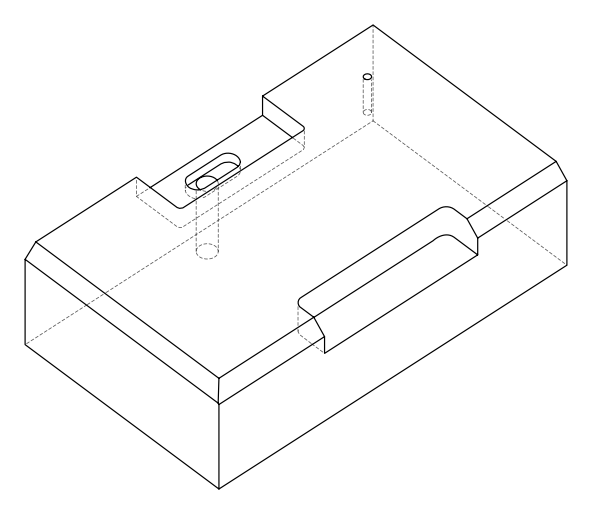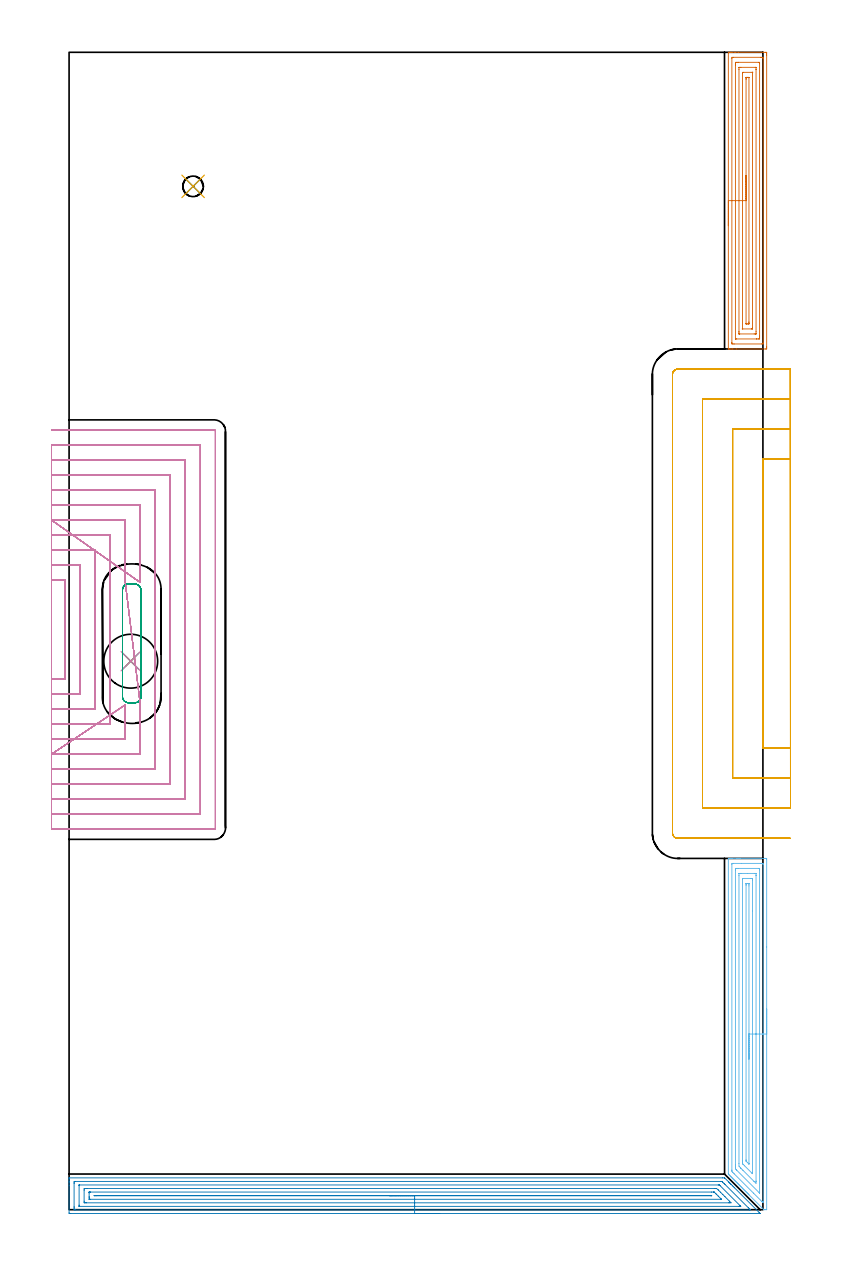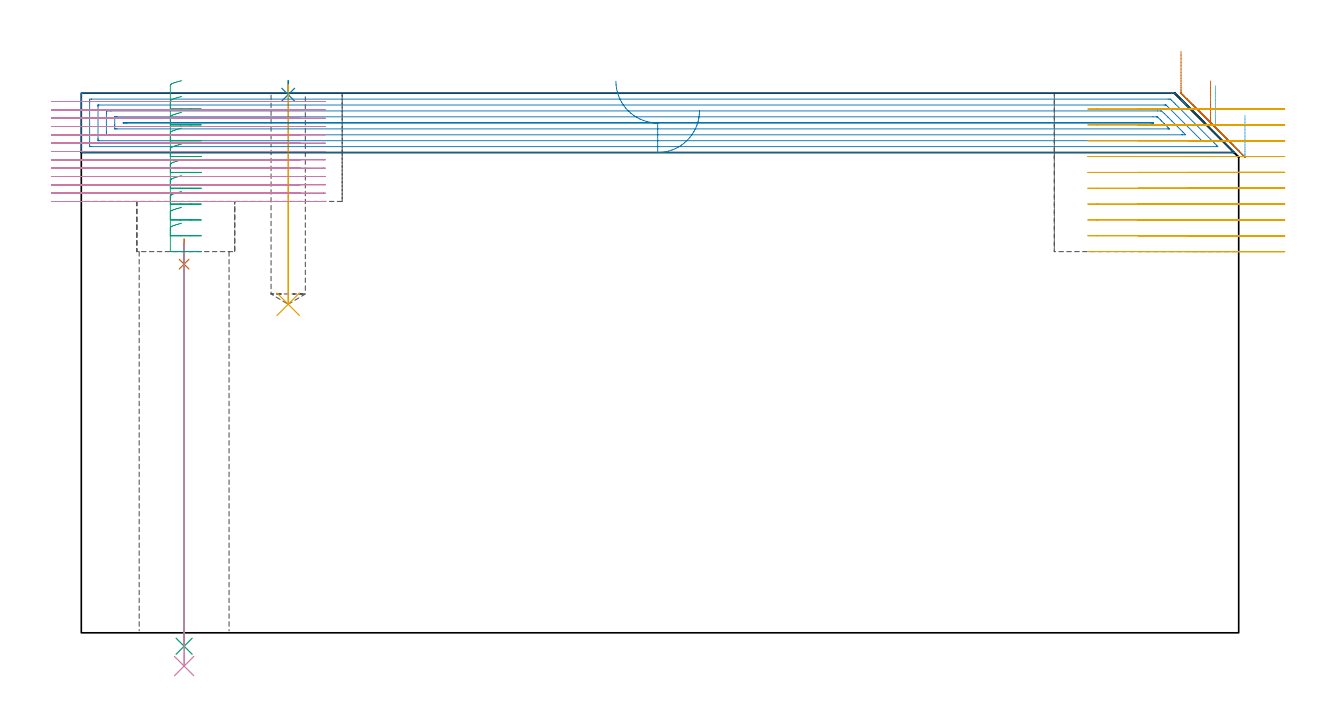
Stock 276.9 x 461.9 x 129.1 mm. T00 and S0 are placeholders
(PLAN: 11 operations, 7 tool changes, 163.9 min)
(1 SPOT_DRILL | STEP1HOLE | NXT0321_9005460120000 | 0.06 min | 4448 mm3)
(2 SPOT_DRILL_1 | STEP1POCKET | NXT0321_9005460120000 | 0.03 min | 1 mm3)
(3 DRILL_THROUGH_HOLE_INTO_CENTER | STEP1HOLE | NXT0301_065 | 0.39 min | 6155 mm3)
(4 DRILL_TO_ENLARGE_THROUGH_HOLE | STEP1HOLE | UGT0301_052 | 0.41 min | 36192 mm3)
(5 DRILL_BLIND_HOLE_INTO_CENTER | STEP1POCKET | UGT0301_199 | 0.21 min | 2558 mm3)
(6 AREA_MILL | FG_CHAMFER_SURFACE | UGT0205_001 | 6.66 min | 17252 mm3)
(7 AREA_MILL_1 | FG_CHAMFER_SURFACE_1 | UGT0205_001 | 5.93 min | 14709 mm3)
(8 AREA_MILL_2 | FG_CHAMFER_SURFACE_2 | UGT0205_001 | 13.07 min | 26848 mm3)
(9 MILL_RECTANGULAR_POCKET | POCKET_RECTANGULAR_STRAIGHT | NXT0201_012 | Follow Part, ap 4, ae 75% | 3.2 min | 38916 mm3)
(10 MILL_SLOT | SLOT_PARTIAL_RECTANGULAR | NXT0201_009 | Follow Part, ap 2, ae 75% | 98.43 min | 234392 mm3)
(11 MILL_SLOT_1 | SLOT_PARTIAL_RECTANGULAR_1 | NXT0201_012 | Follow Part, ap 4, ae 75% | 35.5 min | 336457 mm3)
(TOOL NXT0321_9005460120000 | NC Spot Drill, 142deg, 12mm, Carbide, Uncoated | D12 PA142 FL30 Z2)
(TOOL NXT0301_065 | Carbide Drill 9.4mm [860.1-0940-075A1-MM 2214] | D9.4 PA140 FL98 Z2)
(TOOL UGT0301_052 | Twist Drill 21.5 mm | D21.5 PA118 FL150 Z2)
(TOOL UGT0301_199 | Twist Drill 8.2 mm | D8.2 PA118 FL72 Z2)
(TOOL UGT0205_001 | Chamfer Mill 20 x 3 x 45 deg. | D20 FL50 Z2)
(TOOL NXT0201_012 | ENDMILL 16mm [2P460-1600-NA 1630] | D16 FL38 Z6)
(TOOL NXT0201_009 | ENDMILL 8mm [2P460-0800-NA 1630] | D8 FL26 Z6)
(OP 1 SPOT_DRILL)
G17 G21 G94 G90
T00 M6
G54
G17 G0 G90 X24.6 Y218.9 S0 M3
G43 Z139.1 H0
G94 G81 G98 Z88.2 F250. R94.2
G80
M5
M2
(OP 2 SPOT_DRILL_1)
G17 G21 G94 G90
T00 M6
G54
G17 G0 G90 X49.5 Y408.4 S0 M3
G43 Z139.1 H0
G94 G81 G98 Z128.747 F250. R132.1
G80
M5
M2
(OP 3 DRILL_THROUGH_HOLE_INTO_CENTER)
G17 G21 G94 G90
T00 M6
G54
G17 G0 G90 X24.6 Y218.9 S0 M3
G43 Z139.1 H1
G94 G73 G98 Z-3.211 F250. Q8.583 R93.2
G80
M5
M2
(OP 4 DRILL_TO_ENLARGE_THROUGH_HOLE)
G17 G21 G94 G90
T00 M6
G54
G17 G0 G90 X24.6 Y218.9 S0 M3
G43 Z139.1 H0
G94 G73 G98 Z-7.959 F250. Q19.832 R93.2
G80
M5
M2
(OP 5 DRILL_BLIND_HOLE_INTO_CENTER)
G17 G21 G94 G90
T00 M6
G54
G17 G0 G90 X49.5 Y408.4 S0 M3
G43 Z139.1 H0
G94 G81 G98 Z78.6 F250. R131.1
G80
M5
M2
(OP 6 AREA_MILL)
G17 G21 G94 G90
T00 M6
G54
G17 G0 G90 X278.4 Y80.1 S1061 M3
G43 Z139.1 H0
Z123.8
G94 G1 Y80.062 Z122.928 F250.
Y79.948 Z122.063
Y79.759 Z121.212
Y79.497 Z120.38
Y79.163 Z119.574
Y78.76 Z118.8
Y78.291 Z118.064
Y77.76 Z117.372
Y77.171 Z116.729
Y76.528 Z116.14
Y75.836 Z115.608
Y75.1 Z115.14
Y74.326 Z114.737
Y73.52 Z114.403
Y72.688 Z114.141
Y71.836 Z113.952
Y70.972 Z113.838
Y70.1 Z113.8
Y0.142
X278.396 Y0.055 Z113.803
X278.392 Y0.01 Z113.805
X278.177 Y0. Z114.022
X277.614 Z114.585
X277.307 Y0.001 Z114.89
X277.296 Y0.004 Z114.901
X271.364 Y5.935 Z120.834
X271.194 Y6.103 Z121.
X271.025 Y6.274 Z121.173
X270.919 Y6.38 Z121.279
X270.75 Y6.547 Z121.445
X270.583 Y6.716 Z121.615
X270.473 Y6.826 Z121.725
X270.306 Y6.991 Z121.889
X270.14 Y7.159 Z122.058
X270.027 Y7.272 Z122.17
X269.862 Y7.436 Z122.333
X269.698 Y7.601 Z122.5
X269.582 Y7.717 Z122.616
X269.418 Y7.88 Z122.777
X269.255 Y8.044 Z122.943
X269.136 Y8.163 Z123.062
X268.974 Y8.324 Z123.221
X268.812 Y8.486 Z123.385
X268.691 Y8.608 Z123.507
X268.53 Y8.768 Z123.665
X268.37 Y8.929 Z123.828
X268.245 Y9.054 Z123.953
X268.086 Y9.212 Z124.109
X267.927 Y9.372 Z124.27
X267.799 Y9.5 Z124.398
X267.642 Y9.656 Z124.554
X267.485 Y9.814 Z124.713
X267.354 Y9.945 Z124.844
X267.197 Y10.1 Z124.998
X267.042 Y10.257 Z125.155
X266.908 Y10.391 Z125.29
X266.753 Y10.544 Z125.442
X266.6 Y10.699 Z125.598
X266.463 Y10.836 Z125.735
X266.309 Y10.988 Z125.886
X266.157 Y11.142 Z126.041
X266.017 Y11.282 Z126.181
X265.865 Y11.432 Z126.33
X265.715 Y11.584 Z126.483
X265.571 Y11.728 Z126.626
X265.421 Y11.876 Z126.774
X265.272 Y12.027 Z126.926
X265.126 Y12.173 Z127.072
X264.977 Y12.321 Z127.218
X264.83 Y12.469 Z127.368
X264.68 Y12.619 Z127.518
X264.533 Y12.765 Z127.662
X264.387 Y12.912 Z127.811
X264.235 Y13.064 Z127.963
X264.089 Y13.209 Z128.107
X263.944 Y13.354 Z128.253
X263.789 Y13.51 Z128.409
X263.645 Y13.653 Z128.551
X263.502 Y13.797 Z128.696
X263.343 Y13.955 Z128.854
X263.158 Y14.144 Z129.038
X263.104 Y14.205 Z129.089
X263.1 Y14.401 Z129.1
Y140.058
X263.103 Y140.191 Z129.088
X263.132 Y140.2 Z129.059
X263.448 Z128.751
X263.967 Z128.232
X264.533 Z127.662
X266.593 Z125.605
X267.197 Z124.997
X267.783 Z124.412
X277.855 Z114.342
X278.16 Y140.197 Z114.037
X278.392 Y140.19 Z113.805
X278.399 Y139.958 Z113.799
X278.4 Y104.856 Z113.8
Y70.1
X276.986 Z115.214
X276.985 Y3.243 Z115.215
X276.967 Y2.795 Z115.233
X276.49 Y3.261 Z115.71
X273.146 Y6.603 Z119.054
X265.421 Y14.329 Z126.779
X264.905 Y14.847 Z127.295
X264.533 Y15.229 Z127.667
X264.515 Y15.738 Z127.685
X264.514 Y15.757 Z127.686
X264.515 Y137.848 Z127.685
X264.533 Y138.19 Z127.667
X265.054 Y138.199 Z127.146
X268.383 Y138.2 Z123.817
X276.079 Z116.121
X276.6 Y138.198 Z115.6
X276.967 Y138.19 Z115.233
X276.985 Y137.83 Z115.215
Y137.811
X276.986 Y70.1 Z115.214
X275.572 Z116.628
X275.571 Y6.826 Z116.629
X275.569 Y6.68 Z116.631
X275.567 Y6.656 Z116.633
X275.565 Y6.647 Z116.635
X275.532 Y6.676 Z116.668
X275.374 Y6.826 Z116.826
X266.462 Y15.738 Z125.738
X266.309 Y15.892 Z125.891
X265.947 Y16.264 Z126.253
X265.935 Y16.629 Z126.265
X265.931 Y17.009 Z126.269
X265.929 Y17.52 Z126.271
X265.928 Y17.902 Z126.272
X265.929 Y135.538 Z126.271
X265.93 Y136.048 Z126.27
X265.933 Y136.143 Z126.267
X265.935 Y136.182 Z126.265
X266.006 Y136.19 Z126.194
X266.159 Y136.198 Z126.041
X266.309 Y136.199 Z125.891
X267.046 Y136.2 Z125.154
X275.342 Y136.199 Z116.858
X275.444 Y136.198 Z116.756
X275.524 Y136.193 Z116.676
X275.566 Y136.188 Z116.634
X275.567 Y136.174 Z116.633
X275.57 Y136.048 Z116.63
X275.571 Y135.666 Z116.629
X275.572 Y70.1 Z116.628
X274.157 Z118.043
Y11.428
X274.156 Y11.282 Z118.044
X274.15 Y10.543 Z118.05
X273.414 Y11.237 Z118.786
X273.367 Y11.282 Z118.833
X268.911 Y15.738 Z123.289
X268.086 Y16.565 Z124.114
X268.023 Y16.629 Z124.177
X267.35 Y17.367 Z124.85
X267.343 Y18.411 Z124.857
Y133.374
X267.345 Y134.117 Z124.855
X267.347 Y134.168 Z124.853
X267.349 Y134.188 Z124.851
X267.366 Y134.19 Z124.834
X267.468 Y134.195 Z124.732
X267.674 Y134.199 Z124.526
X268.086 Y134.2 Z124.114
X270.783 Z121.417
X273.479 Z118.721
X273.852 Y134.199 Z118.348
X274.038 Y134.197 Z118.162
X274.131 Y134.192 Z118.069
X274.149 Y134.19 Z118.051
X274.152 Y134.178 Z118.048
X274.154 Y134.143 Z118.046
X274.157 Y133.52 Z118.043
Y133.374
Y70.1
X272.743 Z119.457
X272.742 Y14.847 Z119.458
X272.741 Y14.631 Z119.459
X272.736 Y14.412 Z119.464
X272.733 Y14.376 Z119.467
X272.693 Y14.413 Z119.507
X272.618 Y14.483 Z119.582
X272.526 Y14.573 Z119.674
X269.578 Y17.52 Z122.622
X268.974 Y18.132 Z123.226
X268.836 Y18.277 Z123.364
X268.772 Y18.347 Z123.428
X268.764 Y18.411 Z123.436
X268.761 Y18.625 Z123.439
X268.757 Y19.303 Z123.443
Y19.52
Y131.809
X268.758 Y132.027 Z123.442
X268.761 Y132.171 Z123.439
X268.764 Y132.19 Z123.436
X268.767 Y132.194 Z123.433
X268.784 Y132.197 Z123.416
X268.822 Y132.199 Z123.378
X271.921 Z120.279
X272.526 Y132.193 Z119.674
X272.722 Y132.19 Z119.478
X272.736 Y131.809 Z119.464
X272.74 Y131.592 Z119.46
X272.742 Y131.375 Z119.458
X272.743 Y119.161 Z119.457
Y70.1
X271.329 Z120.871
X271.328 Y18.411 Z120.872
X271.327 Y18.306 Z120.873
X271.324 Y18.254 Z120.876
X271.323 Y18.24 Z120.877
X271.316 Y18.244 Z120.884
X271.139 Y18.411 Z121.061
X270.75 Y18.799 Z121.45
X270.251 Y19.303 Z121.949
X270.179 Y19.38 Z122.021
X270.177 Y19.448 Z122.023
X270.174 Y19.593 Z122.026
X270.172 Y19.883 Z122.028
X270.171 Y129.499 Z122.029
X270.173 Y129.809 Z122.027
X270.176 Y130.099 Z122.024
X270.178 Y130.169 Z122.022
X270.188 Y130.19 Z122.012
X270.231 Y130.193 Z121.969
X270.362 Y130.198 Z121.838
X270.75 Y130.199 Z121.45
X271.251 Y130.197 Z120.949
X271.313 Y130.19 Z120.887
X271.322 Y130.188 Z120.878
X271.324 Y130.17 Z120.876
X271.327 Y130.121 Z120.873
X271.329 Y129.809 Z120.871
Y129.228
Y70.1
Y69.228 Z120.909
Y68.363 Z121.023
Y67.512 Z121.212
Y66.68 Z121.474
Y65.874 Z121.808
Y65.1 Z122.211
Y64.364 Z122.68
Y63.672 Z123.211
Y63.029 Z123.8
Y62.44 Z124.443
Y61.908 Z125.135
Y61.44 Z125.871
Y61.037 Z126.645
Y60.703 Z127.451
Y60.441 Z128.283
Y60.252 Z129.135
Y60.138 Z130.
Y60.1 Z130.871
G0 Z139.1
M5
M2
(OP 7 AREA_MILL_1)
G17 G21 G94 G90
T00 M6
G54
G17 G0 G90 X263.1 Y392.7 S1061 M3
G43 Z139.1 H0
G94 G1 Y392.738 Z138.228 F250.
Y392.852 Z137.363
Y393.041 Z136.512
Y393.303 Z135.68
Y393.637 Z134.874
Y394.04 Z134.1
Y394.508 Z133.364
Y395.04 Z132.672
Y395.629 Z132.029
Y396.272 Z131.44
Y396.964 Z130.908
Y397.7 Z130.44
Y398.474 Z130.037
Y399.28 Z129.703
Y400.112 Z129.441
Y400.964 Z129.252
Y401.828 Z129.138
Y402.7 Z129.1
Y461.717
X263.103 Y461.891 Z129.088
X263.141 Y461.9 Z129.05
X263.546 Z128.654
X263.807 Z128.393
X264.533 Z127.662
X265.784 Z126.413
X267.197 Z124.998
X277.23 Z114.968
X277.855 Y461.896 Z114.343
X278.392 Y461.892 Z113.806
X278.394 Y461.813 Z113.803
X278.399 Y461.27 Z113.801
X278.4 Y460.721 Z113.8
Y344.475
X278.399 Y344.13 Z113.801
X278.394 Y343.587 Z113.803
X278.392 Y343.508 Z113.806
X277.855 Y343.5 Z114.342
X266.309 Z125.885
X264.896 Z127.3
X264.533 Z127.662
X263.807 Z128.393
X263.546 Z128.654
X263.141 Z129.05
X263.103 Y343.509 Z129.088
X263.1 Y343.683 Z129.1
Y402.7
X264.514 Z127.686
X264.515 Y459.5 Z127.685
X264.533 Y459.89 Z127.667
X265.007 Y459.899 Z127.193
X276.079 Y459.9 Z116.121
X276.553 Y459.899 Z115.647
X276.967 Y459.89 Z115.233
X276.985 Y459.482 Z115.215
X276.986 Y459.463 Z115.214
X276.985 Y345.9 Z115.215
X276.967 Y345.51 Z115.233
X276.493 Y345.501 Z115.707
X265.421 Y345.5 Z126.779
X264.947 Y345.501 Z127.253
X264.533 Y345.51 Z127.667
X264.515 Y345.918 Z127.685
X264.514 Y345.937 Z127.686
Y402.7
X265.928 Z126.272
X265.929 Y456.799 Z126.271
X265.93 Y457.181 Z126.27
X265.933 Y457.693 Z126.267
X265.935 Y457.876 Z126.265
X266.112 Y457.892 Z126.088
X266.309 Y457.896 Z125.891
X266.992 Y457.9 Z125.208
X267.197 Z125.003
X275.191 Y457.899 Z117.009
X275.396 Y457.895 Z116.804
X275.532 Y457.89 Z116.668
X275.566 Y457.885 Z116.634
X275.567 Y457.867 Z116.633
X275.569 Y457.821 Z116.631
X275.571 Y457.693 Z116.629
Y348.601
X275.57 Y348.219 Z116.63
X275.567 Y347.707 Z116.633
X275.565 Y347.524 Z116.635
X275.388 Y347.508 Z116.812
X275.191 Y347.504 Z117.009
X274.508 Y347.5 Z117.692
X274.303 Z117.897
X266.309 Y347.501 Z125.891
X266.104 Y347.505 Z126.096
X265.968 Y347.51 Z126.232
X265.934 Y347.515 Z126.266
X265.933 Y347.533 Z126.267
X265.931 Y347.579 Z126.269
X265.929 Y347.707 Z126.271
X265.928 Y402.7 Z126.272
X267.343 Z124.857
Y455.011
X267.345 Y455.756 Z124.855
X267.348 Y455.865 Z124.852
X267.349 Y455.888 Z124.851
X267.369 Y455.891 Z124.831
X267.423 Y455.895 Z124.777
X267.644 Y455.899 Z124.556
X268.086 Y455.9 Z124.114
X273.858 Y455.899 Z118.342
X274.077 Y455.896 Z118.123
X274.131 Y455.892 Z118.069
X274.151 Y455.889 Z118.049
X274.152 Y455.872 Z118.048
X274.154 Y455.799 Z118.046
X274.157 Y455.157 Z118.043
Y455.011
Y350.389
X274.155 Y349.644 Z118.045
X274.152 Y349.535 Z118.048
X274.151 Y349.512 Z118.049
X274.131 Y349.509 Z118.069
X274.077 Y349.505 Z118.123
X273.856 Y349.501 Z118.344
X273.414 Y349.5 Z118.786
X267.642 Y349.501 Z124.558
X267.423 Y349.504 Z124.777
X267.369 Y349.508 Z124.831
X267.349 Y349.511 Z124.851
X267.348 Y349.528 Z124.852
X267.346 Y349.601 Z124.854
X267.343 Y350.243 Z124.857
Y350.389
Y402.7
X268.757 Z123.443
Y453.44
X268.76 Y453.659 Z123.44
X268.764 Y453.804 Z123.436
X268.77 Y453.891 Z123.43
X268.806 Y453.893 Z123.394
X268.974 Y453.898 Z123.226
X269.189 Y453.9 Z123.011
X272.742 Z119.458
X272.743 Y453.898 Z119.457
Y351.96
X272.74 Y351.741 Z119.46
X272.736 Y351.596 Z119.464
X272.73 Y351.509 Z119.47
X272.694 Y351.507 Z119.506
X272.526 Y351.502 Z119.674
X272.311 Y351.5 Z119.889
X268.758 Z123.442
X268.757 Y351.502 Z123.443
Y402.7
X270.171 Z122.029
Y451.122
X270.172 Y451.434 Z122.028
X270.175 Y451.725 Z122.025
X270.178 Y451.869 Z122.022
X270.185 Y451.89 Z122.015
X270.221 Y451.894 Z121.979
X270.289 Y451.898 Z121.911
X270.75 Y451.899 Z121.45
X271.177 Y451.898 Z121.023
X271.31 Y451.892 Z120.89
X271.322 Y451.89 Z120.878
X271.324 Y451.877 Z120.876
X271.327 Y451.834 Z120.873
X271.328 Y451.746 Z120.872
X271.329 Y354.278 Z120.871
X271.328 Y353.966 Z120.872
X271.325 Y353.675 Z120.875
X271.322 Y353.531 Z120.878
X271.315 Y353.509 Z120.885
X271.279 Y353.506 Z120.921
X271.211 Y353.502 Z120.989
X270.75 Y353.501 Z121.45
X270.323 Y353.502 Z121.877
X270.19 Y353.508 Z122.01
X270.178 Y353.51 Z122.022
X270.176 Y353.523 Z122.024
X270.173 Y353.566 Z122.027
X270.172 Y353.654 Z122.028
X270.171 Y402.7 Z122.029
Y403.572 Z122.067
Y404.436 Z122.181
Y405.288 Z122.37
Y406.12 Z122.632
Y406.926 Z122.966
Y407.7 Z123.369
Y408.436 Z123.837
Y409.128 Z124.369
Y409.771 Z124.958
Y410.36 Z125.601
Y410.892 Z126.293
Y411.36 Z127.029
Y411.763 Z127.803
Y412.097 Z128.609
Y412.359 Z129.441
Y412.548 Z130.292
Y412.662 Z131.157
Y412.7 Z132.029
G0 Z139.1
M5
M2
(OP 8 AREA_MILL_2)
G17 G21 G94 G90
T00 M6
G54
G17 G0 G90 X147.9 Y-1.5 S1061 M3
G43 Z139.1 H0
Z124.9
G94 G1 X147.862 Z124.028 F250.
X147.748 Z123.164
X147.559 Z122.312
X147.297 Z121.48
X146.963 Z120.674
X146.56 Z119.9
X146.092 Z119.164
X145.56 Z118.472
X144.971 Z117.829
X144.328 Z117.24
X143.636 Z116.708
X142.9 Z116.24
X142.126 Z115.837
X141.32 Z115.503
X140.488 Z115.241
X139.637 Z115.052
X138.772 Z114.938
X137.9 Z114.9
X0.631
X0.214 Y-1.496 Z114.903
X0.01 Y-1.492 Z114.906
X0. Y-1.284 Z115.113
Y9.574 Z125.969
Y10.978 Z127.374
Y11.341 Z127.736
Y12.309 Z128.709
X0.008 Y12.686 Z129.078
X0.009 Y12.697 Z129.088
X0.184 Y12.7 Z129.1
X260.861
X261.589 Y12.702 Z129.096
X261.603 Y12.694 Z129.088
X261.636 Y12.666 Z129.062
X263.263 Y11.038 Z127.435
X263.403 Y10.899 Z127.295
X263.544 Y10.757 Z127.155
X263.7 Y10.602 Z126.999
X263.845 Y10.458 Z126.853
X263.991 Y10.31 Z126.708
X264.136 Y10.165 Z126.563
X264.286 Y10.016 Z126.411
X264.736 Y9.564 Z125.964
X265.034 Y9.266 Z125.665
X265.169 Y9.133 Z125.529
X265.547 Y8.753 Z125.153
X275.326 Y-1.024 Z115.373
X275.766 Y-1.466 Z114.934
X275.787 Y-1.496 Z114.902
X275.765 Y-1.5 Z114.9
X137.9
Y-0.086 Z116.314
X2.419 Y-0.085 Z116.315
X2.363
X2.03 Y-0.079 Z116.321
X2.01 Y0.029 Z116.429
X2.003 Y0.27 Z116.67
X2.001 Y0.742 Z117.142
X2. Y1.156 Z117.556
X2.001 Y10.458 Z126.858
X2.003 Y10.869 Z127.269
X2.01 Y11.279 Z127.679
X2.419 Y11.285 Z127.685
X2.476
X260.023
X260.442 Y11.281 Z127.681
X260.542 Y11.279 Z127.679
X260.673 Y11.165 Z127.565
X260.861 Y10.985 Z127.385
X261.392 Y10.458 Z126.858
X261.755 Y10.095 Z126.495
X271.108 Y0.742 Z117.142
X271.592 Y0.256 Z116.656
X271.815 Y0.024 Z116.424
X271.912 Y-0.079 Z116.321
X271.592 Y-0.085 Z116.315
X271.536
X137.9 Y-0.086 Z116.314
Y1.328 Z117.728
X4.208 Y1.329 Z117.729
X4.108 Y1.33 Z117.73
X4.029 Y1.333 Z117.733
X4.012 Y1.335 Z117.735
X4.008 Y1.362 Z117.762
X4.004 Y1.42 Z117.82
X4.001 Y1.626 Z118.026
X4. Y1.831 Z118.231
X4.001 Y9.574 Z125.974
X4.002 Y9.778 Z126.178
X4.008 Y9.847 Z126.247
X4.011 Y9.865 Z126.265
X4.021 Y9.867 Z126.267
X4.058 Y9.869 Z126.269
X4.208 Y9.871 Z126.271
X259.073
X259.373 Y9.869 Z126.269
X259.459 Y9.867 Z126.267
X259.509 Y9.865 Z126.265
X259.539 Y9.85 Z126.25
X259.635 Y9.759 Z126.159
X259.825 Y9.574 Z125.974
X267.774 Y1.626 Z118.026
X268.015 Y1.382 Z117.782
X268.051 Y1.338 Z117.738
X268.05 Y1.335 Z117.735
X268.015 Y1.334 Z117.734
X267.421 Y1.329 Z117.729
X137.9 Y1.328 Z117.728
Y2.743 Z119.143
X6.891
X6.653 Y2.744 Z119.144
X6.135 Y2.748 Z119.148
X6.019 Y2.75 Z119.15
X6.01 Y2.952 Z119.352
X6. Y3.388 Z119.788
Y7.804 Z124.204
X6.01 Y8.248 Z124.648
X6.024 Y8.45 Z124.85
X6.237 Y8.453 Z124.853
X6.891 Y8.457 Z124.857
X7.128
X257.522
X258.178 Y8.452 Z124.852
X258.422 Y8.45 Z124.85
X259.073 Y7.874 Z124.274
X259.141 Y7.808 Z124.208
X259.967 Y6.985 Z123.385
X260.91 Y6.042 Z122.442
X261.755 Y5.196 Z121.596
X263.544 Y3.408 Z119.808
X264.194 Y2.75 Z119.15
X263.544 Y2.745 Z119.145
X263.306 Y2.743 Z119.143
X137.9
Y4.157 Z120.557
X8.559
X8.32 Y4.158 Z120.558
X8.16 Y4.16 Z120.56
X8.034 Y4.164 Z120.564
X8.009 Y4.171 Z120.571
X8.007 Y4.18 Z120.58
X8.004 Y4.275 Z120.675
X8. Y4.946 Z121.346
Y5.158 Z121.558
Y6.712 Z123.112
X8.001 Y6.925 Z123.325
X8.003 Y7.009 Z123.409
X8.006 Y7.028 Z123.428
X8.008 Y7.034 Z123.434
X8.041 Y7.036 Z123.436
X8.2 Y7.04 Z123.44
X8.44 Y7.043 Z123.443
X8.559
X256.39
X257.165 Y7.042 Z123.442
X257.284 Y7.04 Z123.44
X257.402 Y7.036 Z123.436
X257.462 Y7.027 Z123.427
X257.499 Y6.994 Z123.394
X257.573 Y6.925 Z123.325
X258.178 Y6.323 Z122.723
X258.46 Y6.042 Z122.442
X259.073 Y5.429 Z121.829
X259.967 Y4.535 Z120.935
X260.223 Y4.275 Z120.675
X260.305 Y4.187 Z120.587
X260.325 Y4.165 Z120.565
X260.285 Y4.163 Z120.563
X260.206 Y4.159 Z120.559
X260.086 Y4.157 Z120.557
X259.967
X137.9
Y5.571 Z121.971
X10.886
X10.468 Y5.572 Z121.972
X10.045 Y5.575 Z121.975
X10.01 Y5.578 Z121.978
X10.007 Y5.613 Z122.013
X10.409 Y5.627 Z122.027
X10.468 Y5.628 Z122.028
X10.886 Y5.629 Z122.029
X255.914
X256.331 Y5.627 Z122.027
X256.39 Y5.625 Z122.025
X256.414 Y5.622 Z122.022
X256.444 Y5.596 Z121.996
X256.461 Y5.576 Z121.976
X256.447 Y5.575 Z121.975
X256.39 Y5.573 Z121.973
X255.972 Y5.571 Z121.971
X137.9
X137.028 Z122.009
X136.164 Z122.123
X135.312 Z122.312
X134.48 Z122.574
X133.674 Z122.908
X132.9 Z123.311
X132.164 Z123.78
X131.472 Z124.311
X130.829 Z124.9
X130.24 Z125.543
X129.709 Z126.235
X129.24 Z126.971
X128.837 Z127.745
X128.503 Z128.551
X128.241 Z129.383
X128.052 Z130.235
X127.938 Z131.1
X127.9 Z131.971
G0 Z139.1
M5
M2
(OP 9 MILL_RECTANGULAR_POCKET)
G17 G21 G94 G90
T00 M6
G54
G17 G0 G90 X24.01 Y249.7 S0 M3
G43 Z139.1 H1
Z132.1
G94 G1 X23.642 Z132.001 F250.
X23.244 Y249.643 Z131.894
X22.861 Y249.522 Z131.786
X22.502 Y249.343 Z131.678
X22.176 Y249.108 Z131.571
X21.892 Y248.824 Z131.463
X21.657 Y248.498 Z131.356
X21.478 Y248.139 Z131.248
X21.357 Y247.756 Z131.14
X21.3 Y247.358 Z131.033
Y247.2 Z130.99
Y226. Z125.31
Y204.8 F500.
G3 X23.8 Y202.3 R2.5
G1 X26.2
G3 X28.7 Y204.8 R2.5
G1 Y247.2
G3 X26.2 Y249.7 R2.5
G1 X23.8
G3 X21.3 Y247.2 R2.5
G1 Y226.
Y225.
G0 X24.01 Y249.7 Z128.31
G1 X23.642 Z128.211 F250.
X23.244 Y249.643 Z128.104
X22.861 Y249.522 Z127.996
X22.502 Y249.343 Z127.888
X22.176 Y249.108 Z127.781
X21.892 Y248.824 Z127.673
X21.657 Y248.498 Z127.566
X21.478 Y248.139 Z127.458
X21.357 Y247.756 Z127.35
X21.3 Y247.358 Z127.243
Y247.2 Z127.2
Y226. Z121.52
Y204.8 F500.
G3 X23.8 Y202.3 R2.5
G1 X26.2
G3 X28.7 Y204.8 R2.5
G1 Y247.2
G3 X26.2 Y249.7 R2.5
G1 X23.8
G3 X21.3 Y247.2 R2.5
G1 Y226.
Y225.
G0 X24.01 Y249.7 Z124.52
G1 X23.642 Z124.421 F250.
X23.244 Y249.643 Z124.314
X22.861 Y249.522 Z124.206
X22.502 Y249.343 Z124.098
X22.176 Y249.108 Z123.991
X21.892 Y248.824 Z123.883
X21.657 Y248.498 Z123.776
X21.478 Y248.139 Z123.668
X21.357 Y247.756 Z123.56
X21.3 Y247.358 Z123.453
Y247.2 Z123.41
Y226. Z117.73
Y204.8 F500.
G3 X23.8 Y202.3 R2.5
G1 X26.2
G3 X28.7 Y204.8 R2.5
G1 Y247.2
G3 X26.2 Y249.7 R2.5
G1 X23.8
G3 X21.3 Y247.2 R2.5
G1 Y226.
Y225.
G0 X24.01 Y249.7 Z120.73
G1 X23.642 Z120.631 F250.
X23.244 Y249.643 Z120.524
X22.861 Y249.522 Z120.416
X22.502 Y249.343 Z120.308
X22.176 Y249.108 Z120.201
X21.892 Y248.824 Z120.093
X21.657 Y248.498 Z119.986
X21.478 Y248.139 Z119.878
X21.357 Y247.756 Z119.77
X21.3 Y247.358 Z119.663
Y247.2 Z119.62
Y226. Z113.94
Y204.8 F500.
G3 X23.8 Y202.3 R2.5
G1 X26.2
G3 X28.7 Y204.8 R2.5
G1 Y247.2
G3 X26.2 Y249.7 R2.5
G1 X23.8
G3 X21.3 Y247.2 R2.5
G1 Y226.
Y225.
G0 X24.01 Y249.7 Z116.94
G1 X23.642 Z116.841 F250.
X23.244 Y249.643 Z116.734
X22.861 Y249.522 Z116.626
X22.502 Y249.343 Z116.519
X22.176 Y249.108 Z116.411
X21.892 Y248.824 Z116.303
X21.657 Y248.498 Z116.196
X21.478 Y248.139 Z116.088
X21.357 Y247.756 Z115.98
X21.3 Y247.358 Z115.873
Y226. Z110.15
Y204.8 F500.
G3 X23.8 Y202.3 R2.5
G1 X26.2
G3 X28.7 Y204.8 R2.5
G1 Y247.2
G3 X26.2 Y249.7 R2.5
G1 X23.8
G3 X21.3 Y247.2 R2.5
G1 Y226.
Y225.
G0 X24.01 Y249.7 Z113.15
G1 X23.642 Z113.051 F250.
X23.244 Y249.643 Z112.944
X22.861 Y249.522 Z112.836
X22.502 Y249.343 Z112.729
X22.176 Y249.108 Z112.621
X21.892 Y248.824 Z112.513
X21.657 Y248.498 Z112.406
X21.478 Y248.139 Z112.298
X21.357 Y247.756 Z112.19
X21.3 Y247.358 Z112.083
Y226. Z106.36
Y204.8 F500.
G3 X23.8 Y202.3 R2.5
G1 X26.2
G3 X28.7 Y204.8 R2.5
G1 Y247.2
G3 X26.2 Y249.7 R2.5
G1 X23.8
G3 X21.3 Y247.2 R2.5
G1 Y226.
Y225.
G0 X24.01 Y249.7 Z109.36
G1 X23.642 Z109.261 F250.
X23.244 Y249.643 Z109.154
X22.861 Y249.522 Z109.046
X22.502 Y249.343 Z108.939
X22.176 Y249.108 Z108.831
X21.892 Y248.824 Z108.723
X21.657 Y248.498 Z108.616
X21.478 Y248.139 Z108.508
X21.357 Y247.756 Z108.4
X21.3 Y247.358 Z108.293
Y247.2 Z108.25
Y226. Z102.57
Y204.8 F500.
G3 X23.8 Y202.3 R2.5
G1 X26.2
G3 X28.7 Y204.8 R2.5
G1 Y247.2
G3 X26.2 Y249.7 R2.5
G1 X23.8
G3 X21.3 Y247.2 R2.5
G1 Y226.
Y225.
G0 X24.01 Y249.7 Z105.57
G1 X23.642 Z105.471 F250.
X23.244 Y249.643 Z105.364
X22.861 Y249.522 Z105.256
X22.502 Y249.343 Z105.149
X22.176 Y249.108 Z105.041
X21.892 Y248.824 Z104.933
X21.657 Y248.498 Z104.826
X21.478 Y248.139 Z104.718
X21.357 Y247.756 Z104.61
X21.3 Y247.358 Z104.503
Y247.2 Z104.461
Y226. Z98.78
Y204.8 F500.
G3 X23.8 Y202.3 R2.5
G1 X26.2
G3 X28.7 Y204.8 R2.5
G1 Y247.2
G3 X26.2 Y249.7 R2.5
G1 X23.8
G3 X21.3 Y247.2 R2.5
G1 Y226.
Y225.
G0 X24.01 Y249.7 Z101.78
G1 X23.642 Z101.681 F250.
X23.244 Y249.643 Z101.574
X22.861 Y249.522 Z101.466
X22.502 Y249.343 Z101.359
X22.176 Y249.108 Z101.251
X21.892 Y248.824 Z101.143
X21.657 Y248.498 Z101.036
X21.478 Y248.139 Z100.928
X21.357 Y247.756 Z100.821
X21.3 Y247.358 Z100.713
Y247.2 Z100.671
Y226. Z94.99
Y204.8 F500.
G3 X23.8 Y202.3 R2.5
G1 X26.2
G3 X28.7 Y204.8 R2.5
G1 Y247.2
G3 X26.2 Y249.7 R2.5
G1 X23.8
G3 X21.3 Y247.2 R2.5
G1 Y226.
Y225.
G0 X24.01 Y249.7 Z97.99
G1 X23.642 Z97.891 F250.
X23.244 Y249.643 Z97.784
X22.861 Y249.522 Z97.676
X22.502 Y249.343 Z97.569
X22.176 Y249.108 Z97.461
X21.892 Y248.824 Z97.353
X21.657 Y248.498 Z97.246
X21.478 Y248.139 Z97.138
X21.357 Y247.756 Z97.031
X21.3 Y247.358 Z96.923
Y247.2 Z96.881
Y226. Z91.2
Y204.8 F500.
G3 X23.8 Y202.3 R2.5
G1 X26.2
G3 X28.7 Y204.8 R2.5
G1 Y247.2
G3 X26.2 Y249.7 R2.5
G1 X23.8
G3 X21.3 Y247.2 R2.5
G1 Y226.
Y225.
G0 Z139.1
M5
M2
(OP 10 MILL_SLOT)
G17 G21 G94 G90
T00 M6
G54
G17 G0 G90 X-7. Y211.8 S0 M3
G43 Z139.1 H1
Z127.108
G94 G1 X-4. F250.
X-1.6 F500.
Y251.2
X-4.
X-7. F250.
Y205.8
X-4.
X4.4 F500.
Y257.2
X-4.
X-7. F250.
Y199.8
X-4.
X10.4 F500.
Y263.2
X-4.
X-7. F250.
Y193.8
X-4.
X16.4 F500.
Y269.2
X-4.
X-7. F250.
Y187.8
X-4.
X22.4 F500.
Y198.465
Y201.465 F250.
X-7. Y181.8 F500.
X-4. F250.
X28.4 F500.
Y198.673
Y201.673 F250.
X22.4 Y250.543 F500.
Y253.543 F250.
Y275.2 F500.
X-4.
X-7. F250.
X28.4 Y250.316 F500.
Y253.316 F250.
Y281.2 F500.
X-4.
X-7. F250.
Y175.8
X-4.
X34.4 F500.
Y287.2
X-4.
X-7. F250.
Y169.8
X-4.
X40.4 F500.
Y293.2
X-4.
X-7. F250.
Y163.8
X-4.
X46.4 F500.
Y299.2
X-4.
X-7. F250.
Y157.8
X-4.
X52.4 F500.
Y305.2
X-4.
X-7. F250.
Y151.8
X-4.
X57.9 F500.
G3 X58.4 Y152.3 R0.5
G1 Y310.7
G3 X57.9 Y311.2 R0.5
G1 X-4.
X-7. F250.
G0 Y211.8 Z125.115
G1 X-4.
X-1.6 F500.
Y251.2
X-4.
X-7. F250.
Y205.8
X-4.
X4.4 F500.
Y257.2
X-4.
X-7. F250.
Y199.8
X-4.
X10.4 F500.
Y263.2
X-4.
X-7. F250.
Y193.8
X-4.
X16.4 F500.
Y269.2
X-4.
X-7. F250.
Y187.8
X-4.
X22.4 F500.
Y198.465
Y201.465 F250.
X-7. Y181.8 F500.
X-4. F250.
X28.4 F500.
Y198.673
Y201.673 F250.
X22.4 Y250.543 F500.
Y253.543 F250.
Y275.2 F500.
X-4.
X-7. F250.
X28.4 Y250.316 F500.
Y253.316 F250.
Y281.2 F500.
X-4.
X-7. F250.
Y175.8
X-4.
X34.4 F500.
Y287.2
X-4.
X-7. F250.
Y169.8
X-4.
X40.4 F500.
Y293.2
X-4.
X-7. F250.
Y163.8
X-4.
X46.4 F500.
Y299.2
X-4.
X-7. F250.
Y157.8
X-4.
X52.4 F500.
Y305.2
X-4.
X-7. F250.
Y151.8
X-4.
X57.9 F500.
G3 X58.4 Y152.3 R0.5
G1 Y310.7
G3 X57.9 Y311.2 R0.5
G1 X-4.
X-7. F250.
G0 Y211.8 Z123.123
G1 X-4.
X-1.6 F500.
Y251.2
X-4.
X-7. F250.
Y205.8
X-4.
X4.4 F500.
Y257.2
X-4.
X-7. F250.
Y199.8
X-4.
X10.4 F500.
Y263.2
X-4.
X-7. F250.
Y193.8
X-4.
X16.4 F500.
Y269.2
X-4.
X-7. F250.
Y187.8
X-4.
X22.4 F500.
Y198.465
Y201.465 F250.
X-7. Y181.8 F500.
X-4. F250.
X28.4 F500.
Y198.673
Y201.673 F250.
X22.4 Y250.543 F500.
Y253.543 F250.
Y275.2 F500.
X-4.
X-7. F250.
X28.4 Y250.316 F500.
Y253.316 F250.
Y281.2 F500.
X-4.
X-7. F250.
Y175.8
X-4.
X34.4 F500.
Y287.2
X-4.
X-7. F250.
Y169.8
X-4.
X40.4 F500.
Y293.2
X-4.
X-7. F250.
Y163.8
X-4.
X46.4 F500.
Y299.2
X-4.
X-7. F250.
Y157.8
X-4.
X52.4 F500.
Y305.2
X-4.
X-7. F250.
Y151.8
X-4.
X57.9 F500.
G3 X58.4 Y152.3 R0.5
G1 Y310.7
G3 X57.9 Y311.2 R0.5
G1 X-4.
X-7. F250.
G0 Y211.8 Z121.131
G1 X-4.
X-1.6 F500.
Y251.2
X-4.
X-7. F250.
Y205.8
X-4.
X4.4 F500.
Y257.2
X-4.
X-7. F250.
Y199.8
X-4.
X10.4 F500.
Y263.2
X-4.
X-7. F250.
Y193.8
X-4.
X16.4 F500.
Y269.2
X-4.
X-7. F250.
Y187.8
X-4.
X22.4 F500.
Y198.465
Y201.465 F250.
X-7. Y181.8 F500.
X-4. F250.
X28.4 F500.
Y198.673
Y201.673 F250.
X22.4 Y250.543 F500.
Y253.543 F250.
Y275.2 F500.
X-4.
X-7. F250.
X28.4 Y250.316 F500.
Y253.316 F250.
Y281.2 F500.
X-4.
X-7. F250.
Y175.8
X-4.
X34.4 F500.
Y287.2
X-4.
X-7. F250.
Y169.8
X-4.
X40.4 F500.
Y293.2
X-4.
X-7. F250.
Y163.8
X-4.
X46.4 F500.
Y299.2
X-4.
X-7. F250.
Y157.8
X-4.
X52.4 F500.
Y305.2
X-4.
X-7. F250.
Y151.8
X-4.
X57.9 F500.
G3 X58.4 Y152.3 R0.5
G1 Y310.7
G3 X57.9 Y311.2 R0.5
G1 X-4.
X-7. F250.
G0 Y211.8 Z119.138
G1 X-4.
X-1.6 F500.
Y251.2
X-4.
X-7. F250.
Y205.8
X-4.
X4.4 F500.
Y257.2
X-4.
X-7. F250.
Y199.8
X-4.
X10.4 F500.
Y263.2
X-4.
X-7. F250.
Y193.8
X-4.
X16.4 F500.
Y269.2
X-4.
X-7. F250.
Y187.8
X-4.
X22.4 F500.
Y198.465
Y201.465 F250.
X-7. Y181.8 F500.
X-4. F250.
X28.4 F500.
Y198.673
Y201.673 F250.
X22.4 Y250.543 F500.
Y253.543 F250.
Y275.2 F500.
X-4.
X-7. F250.
X28.4 Y250.316 F500.
Y253.316 F250.
Y281.2 F500.
X-4.
X-7. F250.
Y175.8
X-4.
X34.4 F500.
Y287.2
X-4.
X-7. F250.
Y169.8
X-4.
X40.4 F500.
Y293.2
X-4.
X-7. F250.
Y163.8
X-4.
X46.4 F500.
Y299.2
X-4.
X-7. F250.
Y157.8
X-4.
X52.4 F500.
Y305.2
X-4.
X-7. F250.
Y151.8
X-4.
X57.9 F500.
G3 X58.4 Y152.3 R0.5
G1 Y310.7
G3 X57.9 Y311.2 R0.5
G1 X-4.
X-7. F250.
G0 Y211.8 Z117.146
G1 X-4.
X-1.6 F500.
Y251.2
X-4.
X-7. F250.
Y205.8
X-4.
X4.4 F500.
Y257.2
X-4.
X-7. F250.
Y199.8
X-4.
X10.4 F500.
Y263.2
X-4.
X-7. F250.
Y193.8
X-4.
X16.4 F500.
Y269.2
X-4.
X-7. F250.
Y187.8
X-4.
X22.4 F500.
Y198.465
Y201.465 F250.
X-7. Y181.8 F500.
X-4. F250.
X28.4 F500.
Y198.673
Y201.673 F250.
X22.4 Y250.543 F500.
Y253.543 F250.
Y275.2 F500.
X-4.
X-7. F250.
X28.4 Y250.316 F500.
Y253.316 F250.
Y281.2 F500.
X-4.
X-7. F250.
Y175.8
X-4.
X34.4 F500.
Y287.2
X-4.
X-7. F250.
Y169.8
X-4.
X40.4 F500.
Y293.2
X-4.
X-7. F250.
Y163.8
X-4.
X46.4 F500.
Y299.2
X-4.
X-7. F250.
Y157.8
X-4.
X52.4 F500.
Y305.2
X-4.
X-7. F250.
Y151.8
X-4.
X57.9 F500.
G3 X58.4 Y152.3 R0.5
G1 Y310.7
G3 X57.9 Y311.2 R0.5
G1 X-4.
X-7. F250.
G0 Y211.8 Z115.154
G1 X-4.
X-1.6 F500.
Y251.2
X-4.
X-7. F250.
Y205.8
X-4.
X4.4 F500.
Y257.2
X-4.
X-7. F250.
Y199.8
X-4.
X10.4 F500.
Y263.2
X-4.
X-7. F250.
Y193.8
X-4.
X16.4 F500.
Y269.2
X-4.
X-7. F250.
Y187.8
X-4.
X22.4 F500.
Y198.465
Y201.465 F250.
X-7. Y181.8 F500.
X-4. F250.
X28.4 F500.
Y198.673
Y201.673 F250.
X22.4 Y250.543 F500.
Y253.543 F250.
Y275.2 F500.
X-4.
X-7. F250.
X28.4 Y250.316 F500.
Y253.316 F250.
Y281.2 F500.
X-4.
X-7. F250.
Y175.8
X-4.
X34.4 F500.
Y287.2
X-4.
X-7. F250.
Y169.8
X-4.
X40.4 F500.
Y293.2
X-4.
X-7. F250.
Y163.8
X-4.
X46.4 F500.
Y299.2
X-4.
X-7. F250.
Y157.8
X-4.
X52.4 F500.
Y305.2
X-4.
X-7. F250.
Y151.8
X-4.
X57.9 F500.
G3 X58.4 Y152.3 R0.5
G1 Y310.7
G3 X57.9 Y311.2 R0.5
G1 X-4.
X-7. F250.
G0 Y211.8 Z113.161
G1 X-4.
X-1.6 F500.
Y251.2
X-4.
X-7. F250.
Y205.8
X-4.
X4.4 F500.
Y257.2
X-4.
X-7. F250.
Y199.8
X-4.
X10.4 F500.
Y263.2
X-4.
X-7. F250.
Y193.8
X-4.
X16.4 F500.
Y269.2
X-4.
X-7. F250.
Y187.8
X-4.
X22.4 F500.
Y198.465
Y201.465 F250.
X-7. Y181.8 F500.
X-4. F250.
X28.4 F500.
Y198.673
Y201.673 F250.
X22.4 Y250.543 F500.
Y253.543 F250.
Y275.2 F500.
X-4.
X-7. F250.
X28.4 Y250.316 F500.
Y253.316 F250.
Y281.2 F500.
X-4.
X-7. F250.
Y175.8
X-4.
X34.4 F500.
Y287.2
X-4.
X-7. F250.
Y169.8
X-4.
X40.4 F500.
Y293.2
X-4.
X-7. F250.
Y163.8
X-4.
X46.4 F500.
Y299.2
X-4.
X-7. F250.
Y157.8
X-4.
X52.4 F500.
Y305.2
X-4.
X-7. F250.
Y151.8
X-4.
X57.9 F500.
G3 X58.4 Y152.3 R0.5
G1 Y310.7
G3 X57.9 Y311.2 R0.5
G1 X-4.
X-7. F250.
G0 Y211.8 Z111.169
G1 X-4.
X-1.6 F500.
Y251.2
X-4.
X-7. F250.
Y205.8
X-4.
X4.4 F500.
Y257.2
X-4.
X-7. F250.
Y199.8
X-4.
X10.4 F500.
Y263.2
X-4.
X-7. F250.
Y193.8
X-4.
X16.4 F500.
Y269.2
X-4.
X-7. F250.
Y187.8
X-4.
X22.4 F500.
Y198.465
Y201.465 F250.
X-7. Y181.8 F500.
X-4. F250.
X28.4 F500.
Y198.673
Y201.673 F250.
X22.4 Y250.543 F500.
Y253.543 F250.
Y275.2 F500.
X-4.
X-7. F250.
X28.4 Y250.316 F500.
Y253.316 F250.
Y281.2 F500.
X-4.
X-7. F250.
Y175.8
X-4.
X34.4 F500.
Y287.2
X-4.
X-7. F250.
Y169.8
X-4.
X40.4 F500.
Y293.2
X-4.
X-7. F250.
Y163.8
X-4.
X46.4 F500.
Y299.2
X-4.
X-7. F250.
Y157.8
X-4.
X52.4 F500.
Y305.2
X-4.
X-7. F250.
Y151.8
X-4.
X57.9 F500.
G3 X58.4 Y152.3 R0.5
G1 Y310.7
G3 X57.9 Y311.2 R0.5
G1 X-4.
X-7. F250.
G0 Y211.8 Z109.177
G1 X-4.
X-1.6 F500.
Y251.2
X-4.
X-7. F250.
Y205.8
X-4.
X4.4 F500.
Y257.2
X-4.
X-7. F250.
Y199.8
X-4.
X10.4 F500.
Y263.2
X-4.
X-7. F250.
Y193.8
X-4.
X16.4 F500.
Y269.2
X-4.
X-7. F250.
Y187.8
X-4.
X22.4 F500.
Y198.465
Y201.465 F250.
X-7. Y181.8 F500.
X-4. F250.
X28.4 F500.
Y198.673
Y201.673 F250.
X22.4 Y250.543 F500.
Y253.543 F250.
Y275.2 F500.
X-4.
X-7. F250.
X28.4 Y250.316 F500.
Y253.316 F250.
Y281.2 F500.
X-4.
X-7. F250.
Y175.8
X-4.
X34.4 F500.
Y287.2
X-4.
X-7. F250.
Y169.8
X-4.
X40.4 F500.
Y293.2
X-4.
X-7. F250.
Y163.8
X-4.
X46.4 F500.
Y299.2
X-4.
X-7. F250.
Y157.8
X-4.
X52.4 F500.
Y305.2
X-4.
X-7. F250.
Y151.8
X-4.
X57.9 F500.
G3 X58.4 Y152.3 R0.5
G1 Y310.7
G3 X57.9 Y311.2 R0.5
G1 X-4.
X-7. F250.
G0 Y211.8 Z107.185
G1 X-4.
X-1.6 F500.
Y251.2
X-4.
X-7. F250.
Y205.8
X-4.
X4.4 F500.
Y257.2
X-4.
X-7. F250.
Y199.8
X-4.
X10.4 F500.
Y263.2
X-4.
X-7. F250.
Y193.8
X-4.
X16.4 F500.
Y269.2
X-4.
X-7. F250.
Y187.8
X-4.
X22.4 F500.
Y198.465
Y201.465 F250.
X-7. Y181.8 F500.
X-4. F250.
X28.4 F500.
Y198.673
Y201.673 F250.
X22.4 Y250.543 F500.
Y253.543 F250.
Y275.2 F500.
X-4.
X-7. F250.
X28.4 Y250.316 F500.
Y253.316 F250.
Y281.2 F500.
X-4.
X-7. F250.
Y175.8
X-4.
X34.4 F500.
Y287.2
X-4.
X-7. F250.
Y169.8
X-4.
X40.4 F500.
Y293.2
X-4.
X-7. F250.
Y163.8
X-4.
X46.4 F500.
Y299.2
X-4.
X-7. F250.
Y157.8
X-4.
X52.4 F500.
Y305.2
X-4.
X-7. F250.
Y151.8
X-4.
X57.9 F500.
G3 X58.4 Y152.3 R0.5
G1 Y310.7
G3 X57.9 Y311.2 R0.5
G1 X-4.
X-7. F250.
G0 Y211.8 Z105.192
G1 X-4.
X-1.6 F500.
Y251.2
X-4.
X-7. F250.
Y205.8
X-4.
X4.4 F500.
Y257.2
X-4.
X-7. F250.
Y199.8
X-4.
X10.4 F500.
Y263.2
X-4.
X-7. F250.
Y193.8
X-4.
X16.4 F500.
Y269.2
X-4.
X-7. F250.
Y187.8
X-4.
X22.4 F500.
Y198.465
Y201.465 F250.
X-7. Y181.8 F500.
X-4. F250.
X28.4 F500.
Y198.673
Y201.673 F250.
X22.4 Y250.543 F500.
Y253.543 F250.
Y275.2 F500.
X-4.
X-7. F250.
X28.4 Y250.316 F500.
Y253.316 F250.
Y281.2 F500.
X-4.
X-7. F250.
Y175.8
X-4.
X34.4 F500.
Y287.2
X-4.
X-7. F250.
Y169.8
X-4.
X40.4 F500.
Y293.2
X-4.
X-7. F250.
Y163.8
X-4.
X46.4 F500.
Y299.2
X-4.
X-7. F250.
Y157.8
X-4.
X52.4 F500.
Y305.2
X-4.
X-7. F250.
Y151.8
X-4.
X57.9 F500.
G3 X58.4 Y152.3 R0.5
G1 Y310.7
G3 X57.9 Y311.2 R0.5
G1 X-4.
X-7. F250.
G0 Y211.8 Z103.2
G1 X-4.
X-1.6 F500.
Y251.2
X-4.
X-7. F250.
Y205.8
X-4.
X4.4 F500.
Y257.2
X-4.
X-7. F250.
Y199.8
X-4.
X10.4 F500.
Y263.2
X-4.
X-7. F250.
Y193.8
X-4.
X16.4 F500.
Y269.2
X-4.
X-7. F250.
Y187.8
X-4.
X22.4 F500.
Y198.465
Y201.465 F250.
X-7. Y181.8 F500.
X-4. F250.
X28.4 F500.
Y198.673
Y201.673 F250.
X22.4 Y250.543 F500.
Y253.543 F250.
Y275.2 F500.
X-4.
X-7. F250.
X28.4 Y250.316 F500.
Y253.316 F250.
Y281.2 F500.
X-4.
X-7. F250.
Y175.8
X-4.
X34.4 F500.
Y287.2
X-4.
X-7. F250.
Y169.8
X-4.
X40.4 F500.
Y293.2
X-4.
X-7. F250.
Y163.8
X-4.
X46.4 F500.
Y299.2
X-4.
X-7. F250.
Y157.8
X-4.
X52.4 F500.
Y305.2
X-4.
X-7. F250.
Y151.8
X-4.
X57.9 F500.
G3 X58.4 Y152.3 R0.5
G1 Y310.7
G3 X57.9 Y311.2 R0.5
G1 X-4.
X-7. F250.
G0 Z139.1
M5
M2
(OP 11 MILL_SLOT_1)
G17 G21 G94 G90
T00 M6
G54
G17 G0 G90 X287.9 Y299.522 S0 M3
G43 Z139.1 H1
Z125.31
G94 G1 X284.9 Y299.501 F250.
X284.646 Y299.5 F500.
X276.8
Y184.2
X284.646
X284.9 Y184.199
X287.9 Y184.178 F250.
Y311.533
X284.9 Y311.501
G2 X284.646 Y311.5 R24. F500.
G1 X264.8
Y172.2
X284.646
G2 X284.9 Y172.199 R24.
G1 X287.9 Y172.167 F250.
X287.899 Y323.566
X284.9 Y323.503
G2 X284.646 Y323.5 R12. F500.
G1 X252.8
Y160.2
X284.646
G2 X284.9 Y160.197 R12.
G1 X287.899 Y160.134 F250.
X287.646 Y335.5
X284.646
X243. F500.
G3 X240.8 Y333.3 R2.2
G1 Y150.4
G3 X243. Y148.2 R2.2
G1 X284.646
X287.646 F250.
G0 X287.9 Y299.507 Z121.52
G1 X284.9 Y299.5
X284.822 F500.
X276.8
Y184.2
X284.826
X284.9
X287.9 Y184.194 F250.
Y311.51
X284.9 Y311.5
X284.822 F500.
X264.8
Y172.2
X284.826
X284.9
X287.9 Y172.191 F250.
Y323.52
X284.9 Y323.5
X284.822 F500.
X252.8
Y160.2
X284.826
X284.9
X287.9 Y160.181 F250.
X287.822 Y335.5
X284.822
X243. F500.
G3 X240.8 Y333.3 R2.2
G1 Y150.4
G3 X243. Y148.2 R2.2
G1 X284.826
X287.826 F250.
G0 X287.9 Y299.5 Z117.73
G1 X284.9
X276.8 F500.
Y184.2
X284.9
X287.9 F250.
Y311.5
X284.9
X264.8 F500.
Y172.2
X284.9
X287.9 F250.
Y323.5
X284.9
X252.8 F500.
Y160.2
X284.9
X287.9 F250.
Y335.5
X284.9
X243. F500.
G3 X240.8 Y333.3 R2.2
G1 Y150.4
G3 X243. Y148.2 R2.2
G1 X284.9
X287.9 F250.
G0 Y299.5 Z113.94
G1 X284.9
X276.8 F500.
Y184.2
X284.9
X287.9 F250.
Y311.5
X284.9
X264.8 F500.
Y172.2
X284.9
X287.9 F250.
Y323.5
X284.9
X252.8 F500.
Y160.2
X284.9
X287.9 F250.
Y335.5
X284.9
X243. F500.
G3 X240.8 Y333.3 R2.2
G1 Y150.4
G3 X243. Y148.2 R2.2
G1 X284.9
X287.9 F250.
G0 Y299.5 Z110.15
G1 X284.9
X276.8 F500.
Y184.2
X284.9
X287.9 F250.
Y311.5
X284.9
X264.8 F500.
Y172.2
X284.9
X287.9 F250.
Y323.5
X284.9
X252.8 F500.
Y160.2
X284.9
X287.9 F250.
Y335.5
X284.9
X243. F500.
G3 X240.8 Y333.3 R2.2
G1 Y150.4
G3 X243. Y148.2 R2.2
G1 X284.9
X287.9 F250.
G0 Y299.5 Z106.36
G1 X284.9
X276.8 F500.
Y184.2
X284.9
X287.9 F250.
Y311.5
X284.9
X264.8 F500.
Y172.2
X284.9
X287.9 F250.
Y323.5
X284.9
X252.8 F500.
Y160.2
X284.9
X287.9 F250.
Y335.5
X284.9
X243. F500.
G3 X240.8 Y333.3 R2.2
G1 Y150.4
G3 X243. Y148.2 R2.2
G1 X284.9
X287.9 F250.
G0 Y299.5 Z102.57
G1 X284.9
X276.8 F500.
Y184.2
X284.9
X287.9 F250.
Y311.5
X284.9
X264.8 F500.
Y172.2
X284.9
X287.9 F250.
Y323.5
X284.9
X252.8 F500.
Y160.2
X284.9
X287.9 F250.
Y335.5
X284.9
X243. F500.
G3 X240.8 Y333.3 R2.2
G1 Y150.4
G3 X243. Y148.2 R2.2
G1 X284.9
X287.9 F250.
G0 Y299.5 Z98.78
G1 X284.9
X276.8 F500.
Y184.2
X284.9
X287.9 F250.
Y311.5
X284.9
X264.8 F500.
Y172.2
X284.9
X287.9 F250.
Y323.5
X284.9
X252.8 F500.
Y160.2
X284.9
X287.9 F250.
Y335.5
X284.9
X243. F500.
G3 X240.8 Y333.3 R2.2
G1 Y150.4
G3 X243. Y148.2 R2.2
G1 X284.9
X287.9 F250.
G0 Y299.5 Z94.99
G1 X284.9
X276.8 F500.
Y184.2
X284.9
X287.9 F250.
Y311.5
X284.9
X264.8 F500.
Y172.2
X284.9
X287.9 F250.
Y323.5
X284.9
X252.8 F500.
Y160.2
X284.9
X287.9 F250.
Y335.5
X284.9
X243. F500.
G3 X240.8 Y333.3 R2.2
G1 Y150.4
G3 X243. Y148.2 R2.2
G1 X284.9
X287.9 F250.
G0 Y299.5 Z91.2
G1 X284.9
X276.8 F500.
Y184.2
X284.9
X287.9 F250.
Y311.5
X284.9
X264.8 F500.
Y172.2
X284.9
X287.9 F250.
Y323.5
X284.9
X252.8 F500.
Y160.2
X284.9
X287.9 F250.
Y335.5
X284.9
X243. F500.
G3 X240.8 Y333.3 R2.2
G1 Y150.4
G3 X243. Y148.2 R2.2
G1 X284.9
X287.9 F250.
G0 Z139.1
M5
M2
